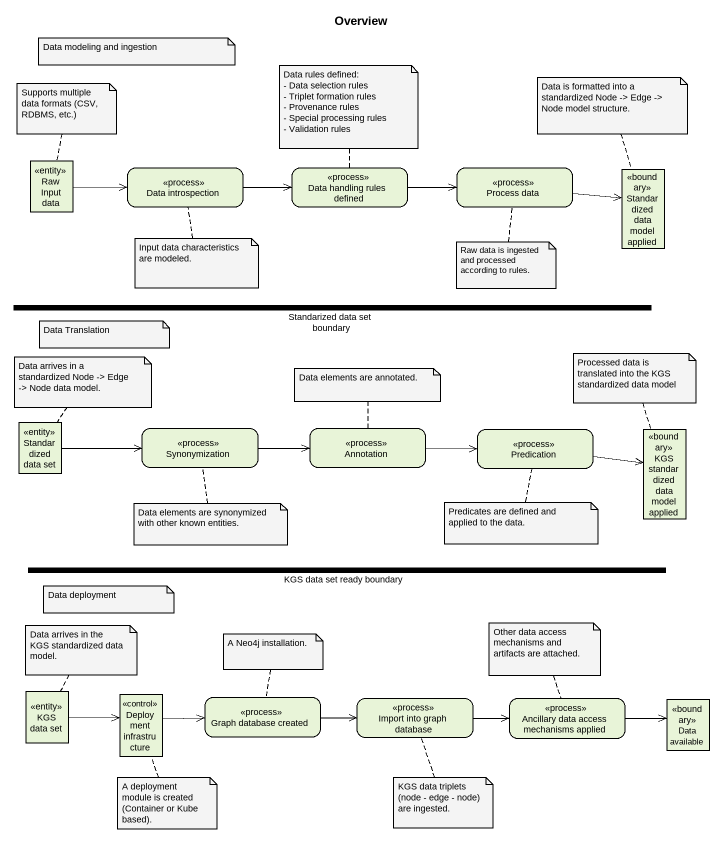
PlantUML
@startuml
title Overview
hide empty description
state "Raw Input data" as Raw_Input_data <<entity>>
state "Data introspection" as Data_introspection <<process>>
state "Data handling rules defined" as Data_handling_rules_defined <<process>>
state "Process data" as Process_data <<process>>
state "Standardized data model applied" as Standardized_data_model <<boundary>>
state "Standarized data set boundary" as Standarized_data_set <<fork>>
state "Standardized data set" as Standardized_data_set <<entity>>
state Synonymization <<process>>
state "Annotation" as Annotation_ <<process>>
state Predication <<process>>
state "KGS standardized data model applied" as KGS_standardized_data_model <<boundary>>
state "KGS data set ready boundary" as KGS_data_set_ready_boundary <<fork>>
state "KGS data set" as KGS_data_set <<entity>>
state "Deployment infrastructure" as Deployment_infrastructure <<control>>
state "Graph database created" as Graph_database_created <<process>>
state "Import into graph database" as Import_into_graph_database <<process>>
state "Ancillary data access mechanisms applied" as Ancillary_data_access <<process>>
state "Data available" as Data_available <<boundary>>
Raw_Input_data -right-> Data_introspection
Data_introspection -right-> Data_handling_rules_defined
Data_handling_rules_defined -right-> Process_data
Process_data -right-> Standardized_data_model
Standardized_data_set -right-> Synonymization
Synonymization -right-> Annotation_
Annotation_ -right-> Predication
Predication -right-> KGS_standardized_data_model
KGS_data_set -right-> Deployment_infrastructure
Deployment_infrastructure -right-> Graph_database_created
Graph_database_created -right-> Import_into_graph_database
Import_into_graph_database -right-> Ancillary_data_access
Ancillary_data_access -right-> Data_available
note as N1
  Data modeling and ingestion
end note
note top of Data_handling_rules_defined
  Data rules defined:
  - Data selection rules
  - Triplet formation rules
  - Provenance rules
  - Special processing rules
  - Validation rules
end note
note top of Raw_Input_data : Supports multiple data formats (CSV, RDBMS, etc.)
note top of Standardized_data_model : Data is formatted into a standardized Node -> Edge -> Node model structure.
note bottom of Data_introspection : Input data characteristics are modeled.
note bottom of Process_data : Raw data is ingested and processed according to rules.
note as N7
  Data Translation
end note
note top of Standardized_data_set : Data arrives in a standardized Node -> Edge -> Node data model.
note top of Annotation_ : Data elements are annotated.
note top of KGS_standardized_data_model : Processed data is translated into the KGS standardized data model
note bottom of Predication : Predicates are defined and applied to the data.
note bottom of Synonymization : Data elements are synonymized with other known entities.
note as N13
  Data deployment
end note
note top of KGS_data_set : Data arrives in the KGS standardized data model.
note top of Graph_database_created : A Neo4j installation.
note top of Ancillary_data_access : Other data access mechanisms and artifacts are attached.
note bottom of Deployment_infrastructure : A deployment module is created (Container or Kube based).
note bottom of Import_into_graph_database : KGS data triplets (node - edge - node) are ingested.
@enduml
